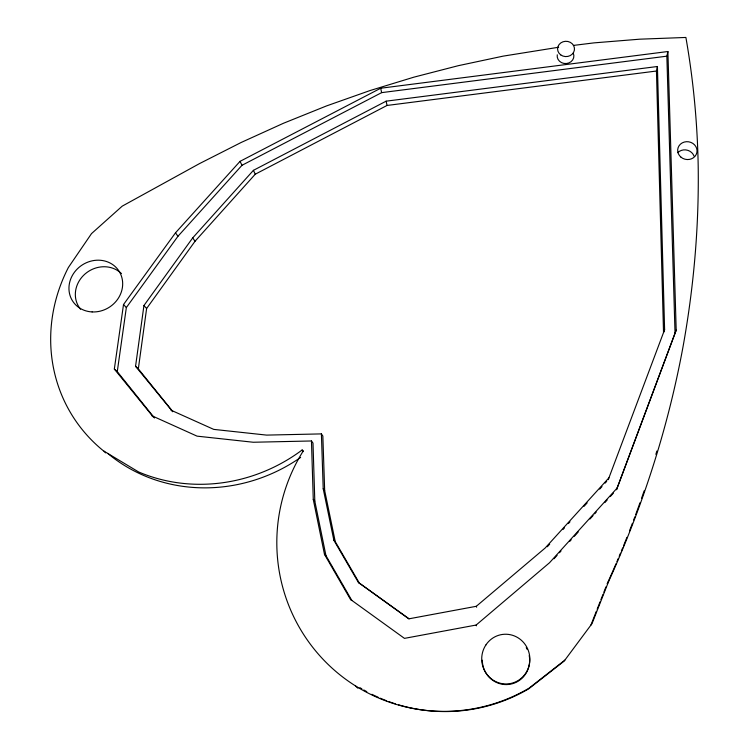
<?xml version="1.0" encoding="UTF-8"?>
<svg xmlns="http://www.w3.org/2000/svg" width="749" height="749" viewBox="0 0 749 749"><rect width="100%" height="100%" fill="white"/><g stroke="black" fill="none" stroke-linecap="round" stroke-linejoin="round"><path stroke-width="1.12" d="M172.71 411.716L135.56 366.289L143.939 305.526L192.727 237.864L253.415 170.341L386.128 101.171L657.416 66.502L664.606 329.672L663.53 332.547L656.452 71.024L657.416 66.502M172.822 411.576L138.331 368.873L146.617 308.513L195.012 241.29L255.259 174.199L387.036 105.459L656.452 71.024M153.124 416.847L114.335 369.042L123.51 304.534L175.509 232.817L240.045 161.353L380.698 88.232L667.893 51.522L676.197 330.159L616.549 489.659L676.197 330.159M154.472 417.989L117.275 371.626L126.347 307.549L177.944 236.3L241.993 165.295L381.644 92.633L666.853 56.175L667.893 51.522M608.244 479.678L664.606 329.672M590.886 625.143L596.326 611.334M597.159 609.209L600.089 601.765M600.932 599.64L603.02 594.332M603.863 592.206L605.95 586.888M573.453 45.417L593.957 42.88L639.796 39.182L685.887 37.45A1033.32 869.027 -37.3 0 1 698.18 165.239C699.126 226.02 693.836 286.773 683.06 346.581A1033.32 869.027 -37.3 0 1 608.6 581.524L592.028 623.599L564.147 661.095L528.766 688.799A167.767 165.688 -71.9 0 1 398.552 704.818M608.6 581.524L607.205 583.705A1017.994 858.504 -37.4 0 0 616.043 563.707M617.307 487.861L549.523 562.742L476.139 625.041L404.46 638.373L350.523 599.462L324.486 554.372L313.269 499.424L311.462 440.974L253.237 442.247L197.053 436.143L151.766 415.714M553.97 558.791L557.106 555.337M559.447 552.743L561.01 551.021M569.615 541.508L571.178 539.786M574.314 536.321L578.219 532.005M589.95 519.038L593.086 515.584M594.65 513.851L596.213 512.129M604.817 502.616L607.158 500.023M610.295 496.568L613.422 493.114M608.928 477.834L545.188 547.996L476.298 606.297L409.057 618.796L358.387 582.441L333.857 540.244L323.212 488.751L321.396 433.896L266.616 435.103L213.727 429.383L171.015 410.19M547.322 546.751L549.672 544.177M562.948 529.552L564.503 527.839M568.416 523.532L569.97 521.819M584.033 506.333L587.16 502.897M599.649 489.134L601.99 486.56M605.117 483.114L606.681 481.401M564.877 660.103L528.934 688.247A170.276 168.207 -70.6 0 1 323.334 659.597A170.276 168.207 -70.6 0 1 303.233 450.992L302.128 449.98A162.327 151.485 -32.3 0 1 138.659 471.982L103.399 450.814A162.327 151.485 -32.3 0 1 68.374 267.496L91.518 233.604L122.218 206.144L199.459 163.628L241.178 142.469L283.525 123.239L326.461 105.946L369.94 90.582L413.916 77.156L458.341 65.678L503.188 56.128L558.651 47.253M358.387 582.441L408.935 618.917M350.523 599.462L351.815 600.417L325.965 555.664L314.805 501.118L312.998 443.08L311.462 440.974M324.486 554.372L325.965 555.664M114.335 369.042L117.275 371.626M135.56 366.289L138.331 368.873M355.438 685.878L357.882 688.191M333.857 540.244L335.243 541.63L359.595 583.518M123.51 304.534L126.347 307.549M103.999 451.179L105.59 452.892M313.269 499.424L314.805 501.118M143.939 305.526L146.617 308.513M323.212 488.751L324.663 490.501L335.243 541.63M302.128 449.98L303.401 451.6M175.509 232.817L177.944 236.3M321.396 433.896L322.847 436.03L324.663 490.501M192.727 237.864L195.012 241.29M240.045 161.353L241.993 165.295M253.415 170.341L255.259 174.199M476.139 625.041L476.467 625.808M476.298 606.297L476.617 607.196M380.698 88.232L381.644 92.633M386.128 101.171L387.036 105.459M666.853 56.175L675.027 333.062M300.639 457.424A159.977 149.51 -32.5 0 1 107.744 453.388M395.285 703.807A167.767 165.688 -71.9 0 1 388.797 701.588M386.643 700.783A167.767 165.688 -71.9 0 1 380.239 698.18M378.133 697.253A167.767 165.688 -71.9 0 1 371.888 694.295M366.804 691.645A167.767 165.688 -71.9 0 1 363.808 689.969M361.833 688.827A167.767 165.688 -71.9 0 1 359.885 687.657M656.854 451.038A1017.994 858.504 -37.4 0 1 655.862 454.353M644.131 490.867A1017.994 858.504 -37.4 0 1 641.509 498.431M639.983 502.757A1017.994 858.504 -37.4 0 1 635.658 514.647M634.852 516.81A1017.994 858.504 -37.4 0 1 633.635 520.049M632.409 523.298A1017.994 858.504 -37.4 0 1 629.497 530.863M626.941 537.342A1017.994 858.504 -37.4 0 1 623.552 545.778M622.681 547.894A1017.994 858.504 -37.4 0 1 621.38 551.058M620.5 553.165A1017.994 858.504 -37.4 0 1 619.18 556.329M618.29 558.436A1017.994 858.504 -37.4 0 1 616.951 561.6M80.555 309.234A27.207 24.792 -33.7 0 1 85.021 273.994A27.207 24.792 -33.7 0 1 121.469 273.6M677.798 152.646A9.578 8.801 10.6 0 1 694.014 156.073M573.313 53.235A8.37 7.593 0.8 0 1 566.431 63.525A8.37 7.593 0.8 0 1 557.256 54.799M529.215 655.544A24.483 23.678 83 0 1 508.44 684.474A24.483 23.678 83 0 1 482.29 660.215M526.238 647.613A24.483 23.678 83 0 1 527.23 649.477M92.118 311.93A27.61 25.101 -33.5 0 0 120.711 274.274A27.61 25.101 -33.5 0 0 74.619 272.009A27.61 25.101 -33.5 0 0 92.118 311.93M560.748 54.911A8.454 7.659 0.7 0 0 574.38 50.108A8.454 7.659 0.7 0 0 562.948 41.804A8.454 7.659 0.7 0 0 560.748 54.911M680.991 157.178A9.709 8.913 10.4 0 0 696.86 152.609A9.709 8.913 10.4 0 0 684.221 142.076A9.709 8.913 10.4 0 0 680.991 157.178M485.858 645.001A24.867 24.052 83 0 0 504.077 683.884A24.867 24.052 83 0 0 527.446 648.419A24.867 24.052 83 0 0 485.858 645.001"/></g></svg>
